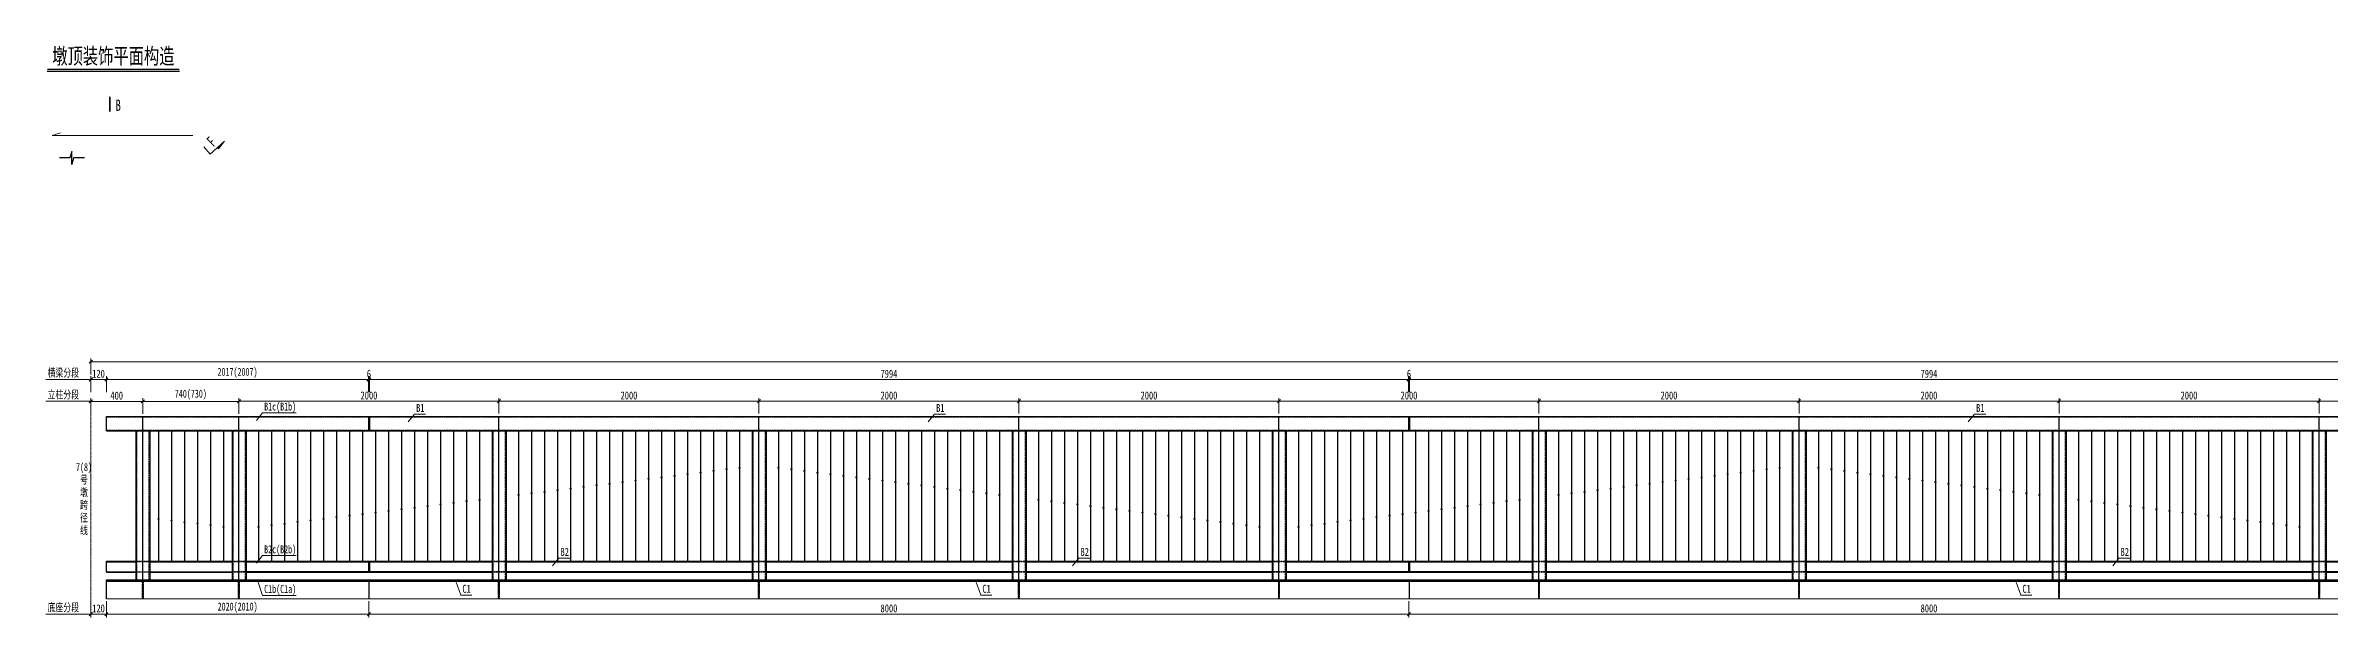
# Model space of a CAD drawing. Header units: millimetres. Extents: x -13368 to 383539, y -58537 to -26098.
# Drawn here: x -13368 to 4198, y -58405 to -54009 of the extents above; entities that cross this region are included whole.
import ezdxf
from ezdxf.enums import TextEntityAlignment as Align

# ---------------------------------------------------------------- set-up
doc = ezdxf.new("R2010")
doc.units = ezdxf.units.MM
doc.linetypes.add('CENTER2', pattern=[28.575, 19.05, -3.175, 3.175, -3.175])
doc.linetypes.add('DASHED', pattern=[0.75, 0.5, -0.25])
doc.layers.get('Defpoints').update_dxf_attribs({"color": 8})
for name, color, linetype, lineweight in [('Dim', 4, 'Continuous', 15), ('中心线', 2, 'CENTER2', 15), ('文字', 7, 'Continuous', 15), ('标注线及字体', 2, 'Continuous', 15), ('粗线', 3, 'Continuous', 35), ('细实线', 4, 'Continuous', 15), ('虚线', 7, 'DASHED', 13), ('钢板粗线', 1, 'Continuous', 25)]:
    doc.layers.add(name, color=color, linetype=linetype, lineweight=lineweight)
doc.styles.add('111', font='', dxfattribs={"width": 0.7})
doc.styles.add('BM_Dim', font='', dxfattribs={"width": 0.85})
doc.styles.get('111').set_extended_font_data('仿宋_GB2312')
doc.styles.get('BM_Dim').set_extended_font_data('仿宋_GB2312')
doc.dimstyles.new('200', dxfattribs={"dimscale": 0, "dimtxt": 2.5, "dimasz": 1, "dimexe": 1, "dimexo": 1, "dimgap": 0.6, "dimtad": 1, "dimdec": 0, "dimdsep": 46, "dimtxsty": '111', "dimblk": 'OBLIQUE', "dimcen": 0, "dimclrd": 4, "dimclre": 4, "dimclrt": 4, "dimadec": 1, "dimazin": 2, "dimtfac": 1, "dimtdec": 0, "dimtix": 1, "dimtmove": 2, "dimatfit": 3, "dimfxl": 4, "dimfxlon": 1, "dimtolj": 1, "dimlwd": -1, "dimlwe": -1, "dimarcsym": 0})

# ---------------------------------------------------------------- blocks, each defined once
blk = doc.blocks.new('_Oblique')
at = {"color": 0, "linetype": 'ByBlock', "lineweight": -2}
blk.add_line((-0.5, -0.5), (0.5, 0.5), dxfattribs=at)
blk = doc.blocks.new('*D166')
at = {"layer": 'Defpoints', "color": 0, "transparency": 16777216}
for p in [(0, 1519), (0, 1401), (2000, 1401)]:
    blk.add_point(p, dxfattribs=at)
at = {"layer": '细实线', "color": 4, "transparency": 16777216}
for p, q in [((0, 1425), (0, 1543)), ((2000, 1519), (0, 1519)), ((2000, 1425), (2000, 1543))]:
    blk.add_line(p, q, dxfattribs=at)
at = {"layer": '细实线', "color": 4, "transparency": 16777216, "xscale": 24.61538461538464, "yscale": 24.61538461538464, "zscale": 24.61538461538464, "rotation": 180}
blk.add_blockref('_Oblique', (0, 1519), dxfattribs=at)
at = {"layer": '细实线', "color": 4, "transparency": 16777216, "xscale": 24.61538461538464, "yscale": 24.61538461538464, "zscale": 24.61538461538464}
blk.add_blockref('_Oblique', (2000, 1519), dxfattribs=at)
at = {"layer": '细实线', "color": 4, "transparency": 16777216, "insert": (1000, 1563), "char_height": 61.5, "attachment_point": 5, "style": '111'}
blk.add_mtext('\\A1;2000', dxfattribs=at)
blk = doc.blocks.new('22')
at = {"layer": '细实线'}
blk.add_hatch(color=256, dxfattribs=at).paths.add_polyline_path([(5, 0, 1), (-5, 0, 1)])
blk.add_circle((0, 0), 5.04, dxfattribs=at)
blk = doc.blocks.new('装饰')
at = {"layer": '钢板粗线'}
for p, q in [((151, -108), (151, -1112)), ((251, -108), (251, -1112)), ((351, -108), (351, -1112)), ((451, -108), (451, -1112)), ((551, -108), (551, -1112)), ((651, -108), (651, -1112)), ((751, -108), (751, -1112)), ((851, -108), (851, -1112)), ((951, -108), (951, -1112)), ((1051, -108), (1051, -1112)), ((1151, -108), (1151, -1112)), ((1251, -108), (1251, -1112)), ((1351, -108), (1351, -1112)), ((1451, -108), (1451, -1112)), ((1551, -108), (1551, -1112)), ((1651, -108), (1651, -1112)), ((1751, -108), (1751, -1112)), ((1851, -108), (1851, -1112)), ((2151, -108), (2151, -1112)), ((2251, -108), (2251, -1112)), ((2351, -108), (2351, -1112)), ((2451, -108), (2451, -1112)), ((2551, -108), (2551, -1112)), ((2651, -108), (2651, -1112)), ((2751, -108), (2751, -1112)), ((2851, -108), (2851, -1112)), ((2951, -108), (2951, -1112)), ((3051, -108), (3051, -1112)), ((3151, -108), (3151, -1112)), ((3251, -108), (3251, -1112)), ((3351, -108), (3351, -1112)), ((3451, -108), (3451, -1112)), ((3551, -108), (3551, -1112)), ((3651, -108), (3651, -1112)), ((3751, -108), (3751, -1112)), ((3851, -108), (3851, -1112))]:
    blk.add_line(p, q, dxfattribs=at)
at = {"layer": '细实线'}
for p in [(2751, -528), (2851, -516), (2951, -503), (3051, -491), (3151, -479), (3251, -467), (3351, -454), (3451, -442), (3551, -430), (3651, -417), (3751, -405), (3851, -393), (1351, -700), (1451, -688), (1551, -675), (1651, -663), (1751, -651), (1851, -639), (2151, -602), (2251, -589), (2351, -577), (2451, -565), (2551, -553), (2651, -540), (151, -847), (251, -835), (351, -823), (451, -810), (551, -798), (651, -786), (751, -774), (851, -761), (951, -749), (1051, -737), (1151, -724), (1251, -712)]:
    blk.add_blockref('22', p, dxfattribs=at)
blk = doc.blocks.new('*U162')
at = {"layer": '细实线'}
blk.add_blockref('装饰', (-4000, 610), dxfattribs=at)
at = {"layer": '细实线', "xscale": -1}
blk.add_blockref('装饰', (4000, 610), dxfattribs=at)
blk = doc.blocks.new('*U163')
at = {"layer": '细实线', "color": 0, "linetype": 'ByBlock', "lineweight": -2, "transparency": 16777216}
for p in [(0, 0), (8000, 0)]:
    blk.add_blockref('*U162', p, dxfattribs=at)
blk = doc.blocks.new('剖面箭头')
at = {"ltscale": 10}
h = blk.add_hatch(dxfattribs=at)
h.set_pattern_fill('ANSI31', color=2, style=0)
h.set_pattern_definition([(45, (-182.99888, -777.8594), (-0.088388348, 0.088388348), [])])
h.paths.add_polyline_path([(6, -3), (3.15, -3), (3, -3.6)])
at = {"color": 3, "ltscale": 10}
blk.add_line((0, 0), (0, -3), dxfattribs=at)
at = {"color": 2, "ltscale": 10}
for p, q in [((0, -3), (6, -3)), ((6, -3), (3, -3.6)), ((3, -3.6), (3.15, -3))]:
    blk.add_line(p, q, dxfattribs=at)
blk = doc.blocks.new('*D164')
at = {"layer": 'Defpoints', "color": 0, "transparency": 16777216}
for p in [(-13021, -56744), (-13021, -56866), (-12621, -56866)]:
    blk.add_point(p, dxfattribs=at)
at = {"layer": '细实线', "color": 4, "transparency": 16777216}
for p, q in [((-13021, -56841), (-13021, -56719)), ((-12621, -56841), (-12621, -56719)), ((-12621, -56744), (-13021, -56744))]:
    blk.add_line(p, q, dxfattribs=at)
at = {"layer": '细实线', "color": 4, "transparency": 16777216, "xscale": 24.61538461538464, "yscale": 24.61538461538464, "zscale": 24.61538461538464, "rotation": 180}
blk.add_blockref('_Oblique', (-13021, -56744), dxfattribs=at)
at = {"layer": '细实线', "color": 4, "transparency": 16777216, "xscale": 24.61538461538464, "yscale": 24.61538461538464, "zscale": 24.61538461538464}
blk.add_blockref('_Oblique', (-12621, -56744), dxfattribs=at)
at = {"layer": '细实线', "color": 4, "transparency": 16777216, "insert": (-12821, -56700), "char_height": 61.5, "attachment_point": 5, "style": '111'}
blk.add_mtext('\\A1;400', dxfattribs=at)
blk = doc.blocks.new('*D165')
at = {"layer": 'Defpoints', "color": 0, "transparency": 16777216}
for p in [(-12621, -56866), (-11881, -56744), (-11881, -56866)]:
    blk.add_point(p, dxfattribs=at)
at = {"layer": '细实线', "color": 4, "transparency": 16777216}
for p, q in [((-12621, -56841), (-12621, -56719)), ((-11881, -56841), (-11881, -56719)), ((-12621, -56744), (-11881, -56744))]:
    blk.add_line(p, q, dxfattribs=at)
at = {"layer": '细实线', "color": 4, "transparency": 16777216, "xscale": 24.61538461538464, "yscale": 24.61538461538464, "zscale": 24.61538461538464, "rotation": 180}
blk.add_blockref('_Oblique', (-12621, -56744), dxfattribs=at)
at = {"layer": '细实线', "color": 4, "transparency": 16777216, "xscale": 24.61538461538464, "yscale": 24.61538461538464, "zscale": 24.61538461538464}
blk.add_blockref('_Oblique', (-11881, -56744), dxfattribs=at)
at = {"layer": '细实线', "color": 4, "transparency": 16777216, "insert": (-12251, -56693), "char_height": 61.54, "attachment_point": 5, "style": '111'}
blk.add_mtext('\\A1;740(730)', dxfattribs=at)
blk = doc.blocks.new('*D169')
at = {"layer": 'Defpoints', "color": 0, "transparency": 16777216}
for p in [(-13021, -56439), (-13021, -56742), (89119, -56807)]:
    blk.add_point(p, dxfattribs=at)
at = {"layer": '细实线', "color": 4, "transparency": 16777216}
for p, q in [((-13021, -56537), (-13021, -56414)), ((89119, -56439), (-13021, -56439)), ((89119, -56537), (89119, -56414))]:
    blk.add_line(p, q, dxfattribs=at)
at = {"layer": '细实线', "color": 4, "transparency": 16777216, "xscale": 24.61538461538464, "yscale": 24.61538461538464, "zscale": 24.61538461538464, "rotation": 180}
blk.add_blockref('_Oblique', (-13021, -56439), dxfattribs=at)
at = {"layer": '细实线', "color": 4, "transparency": 16777216, "xscale": 24.61538461538464, "yscale": 24.61538461538464, "zscale": 24.61538461538464}
blk.add_blockref('_Oblique', (89119, -56439), dxfattribs=at)
at = {"layer": '细实线', "color": 4, "transparency": 16777216, "insert": (38049, -56389), "char_height": 61.54, "attachment_point": 5, "style": '111'}
blk.add_mtext('\\A1;102140(102130)', dxfattribs=at)
blk = doc.blocks.new('*D170')
at = {"layer": 'Defpoints', "color": 0, "transparency": 16777216}
for p in [(-13021, -58189), (-12901, -58189), (-13021, -58380)]:
    blk.add_point(p, dxfattribs=at)
at = {"layer": '细实线', "color": 4, "transparency": 16777216}
for p, q in [((-13021, -58281), (-13021, -58405)), ((-12901, -58281), (-12901, -58405)), ((-12901, -58380), (-13021, -58380))]:
    blk.add_line(p, q, dxfattribs=at)
at = {"layer": '细实线', "color": 4, "transparency": 16777216, "xscale": 24.61538461538464, "yscale": 24.61538461538464, "zscale": 24.61538461538464, "rotation": 180}
blk.add_blockref('_Oblique', (-13021, -58380), dxfattribs=at)
at = {"layer": '细实线', "color": 4, "transparency": 16777216, "xscale": 24.61538461538464, "yscale": 24.61538461538464, "zscale": 24.61538461538464}
blk.add_blockref('_Oblique', (-12901, -58380), dxfattribs=at)
at = {"layer": '细实线', "color": 4, "transparency": 16777216, "insert": (-12961, -58336), "char_height": 61.5, "attachment_point": 5, "style": '111'}
blk.add_mtext('\\A1;120', dxfattribs=at)
blk = doc.blocks.new('分段线')
at = {"layer": '钢板粗线', "color": 6}
for p, q in [((-3, 1401), (-3, 1293)), ((3, 1401), (3, 1293)), ((-3, 289), (-3, 205)), ((3, 289), (3, 205)), ((0, 147), (0, 0))]:
    blk.add_line(p, q, dxfattribs=at)
blk = doc.blocks.new('*U174')
at = {"layer": '细实线'}
blk.add_blockref('分段线', (0, -700), dxfattribs=at)
blk = doc.blocks.new('*U175')
at = {"layer": '细实线', "color": 0, "linetype": 'ByBlock', "lineweight": -2, "transparency": 16777216}
for p in [(-96000, 0), (-88000, 0)]:
    blk.add_blockref('*U174', p, dxfattribs=at)
blk = doc.blocks.new('*D179')
at = {"layer": 'Defpoints', "color": 0}
for p in [(-10884, -56576), (-12901, -56880), (-10884, -56880)]:
    blk.add_point(p, dxfattribs=at)
at = {"layer": '细实线', "color": 4}
for p, q in [((-12901, -56674), (-12901, -56551)), ((-10884, -56674), (-10884, -56551)), ((-12901, -56576), (-10884, -56576))]:
    blk.add_line(p, q, dxfattribs=at)
at = {"layer": '细实线', "color": 4, "xscale": 24.61538461538464, "yscale": 24.61538461538464, "zscale": 24.61538461538464, "rotation": 180}
blk.add_blockref('_Oblique', (-12901, -56576), dxfattribs=at)
at = {"layer": '细实线', "color": 4, "xscale": 24.61538461538464, "yscale": 24.61538461538464, "zscale": 24.61538461538464}
blk.add_blockref('_Oblique', (-10884, -56576), dxfattribs=at)
at = {"layer": '细实线', "color": 4, "insert": (-11892, -56525), "char_height": 61.54, "attachment_point": 5, "style": '111'}
blk.add_mtext('\\A1;2017(2007)', dxfattribs=at)
blk = doc.blocks.new('*D181')
at = {"layer": 'Defpoints', "color": 0}
for p in [(-13021, -56576), (-13021, -56862), (-12901, -56862)]:
    blk.add_point(p, dxfattribs=at)
at = {"layer": '细实线', "color": 4}
for p, q in [((-13021, -56674), (-13021, -56551)), ((-12901, -56674), (-12901, -56551)), ((-12901, -56576), (-13021, -56576))]:
    blk.add_line(p, q, dxfattribs=at)
at = {"layer": '细实线', "color": 4, "xscale": 24.61538461538464, "yscale": 24.61538461538464, "zscale": 24.61538461538464, "rotation": 180}
blk.add_blockref('_Oblique', (-13021, -56576), dxfattribs=at)
at = {"layer": '细实线', "color": 4, "xscale": 24.61538461538464, "yscale": 24.61538461538464, "zscale": 24.61538461538464}
blk.add_blockref('_Oblique', (-12901, -56576), dxfattribs=at)
at = {"layer": '细实线', "color": 4, "insert": (-12961, -56532), "char_height": 61.5, "attachment_point": 5, "style": '111'}
blk.add_mtext('\\A1;120', dxfattribs=at)
blk = doc.blocks.new('*D182')
at = {"layer": 'Defpoints', "color": 0, "transparency": 16777216}
for p in [(-12901, -58189), (-10881, -58189), (-12901, -58380)]:
    blk.add_point(p, dxfattribs=at)
at = {"layer": '细实线', "color": 4, "transparency": 16777216}
for p, q in [((-12901, -58281), (-12901, -58405)), ((-10881, -58281), (-10881, -58405)), ((-10881, -58380), (-12901, -58380))]:
    blk.add_line(p, q, dxfattribs=at)
at = {"layer": '细实线', "color": 4, "transparency": 16777216, "xscale": 24.61538461538464, "yscale": 24.61538461538464, "zscale": 24.61538461538464, "rotation": 180}
blk.add_blockref('_Oblique', (-12901, -58380), dxfattribs=at)
at = {"layer": '细实线', "color": 4, "transparency": 16777216, "xscale": 24.61538461538464, "yscale": 24.61538461538464, "zscale": 24.61538461538464}
blk.add_blockref('_Oblique', (-10881, -58380), dxfattribs=at)
at = {"layer": '细实线', "color": 4, "transparency": 16777216, "insert": (-11891, -58330), "char_height": 61.54, "attachment_point": 5, "style": '111'}
blk.add_mtext('\\A1;2020(2010)', dxfattribs=at)
blk = doc.blocks.new('*D177')
at = {"layer": 'Defpoints', "color": 0, "transparency": 16777216}
for p in [(-10878, -56576), (-10884, -56880), (-10878, -56880)]:
    blk.add_point(p, dxfattribs=at)
at = {"layer": '细实线', "color": 4, "transparency": 16777216}
for p, q in [((-10884, -56674), (-10884, -56551)), ((-10878, -56674), (-10878, -56551)), ((-10884, -56576), (-10908, -56576)), ((-10884, -56576), (-10878, -56576)), ((-10878, -56576), (-10853, -56576))]:
    blk.add_line(p, q, dxfattribs=at)
at = {"layer": '细实线', "color": 4, "transparency": 16777216, "xscale": 24.61538461538464, "yscale": 24.61538461538464, "zscale": 24.61538461538464}
blk.add_blockref('_Oblique', (-10884, -56576), dxfattribs=at)
at = {"layer": '细实线', "color": 4, "transparency": 16777216, "xscale": 24.61538461538464, "yscale": 24.61538461538464, "zscale": 24.61538461538464, "rotation": 180}
blk.add_blockref('_Oblique', (-10878, -56576), dxfattribs=at)
at = {"layer": '细实线', "color": 4, "transparency": 16777216, "insert": (-10881, -56532), "char_height": 61.5, "attachment_point": 5, "style": '111'}
blk.add_mtext('\\A1;6', dxfattribs=at)
blk = doc.blocks.new('*D178')
at = {"layer": 'Defpoints', "color": 0, "transparency": 16777216}
for p in [(-2884, -56576), (-10878, -56880), (-2884, -56880)]:
    blk.add_point(p, dxfattribs=at)
at = {"layer": '细实线', "color": 4, "transparency": 16777216}
for p, q in [((-10878, -56674), (-10878, -56551)), ((-2884, -56674), (-2884, -56551)), ((-10878, -56576), (-2884, -56576))]:
    blk.add_line(p, q, dxfattribs=at)
at = {"layer": '细实线', "color": 4, "transparency": 16777216, "xscale": 24.61538461538464, "yscale": 24.61538461538464, "zscale": 24.61538461538464, "rotation": 180}
blk.add_blockref('_Oblique', (-10878, -56576), dxfattribs=at)
at = {"layer": '细实线', "color": 4, "transparency": 16777216, "xscale": 24.61538461538464, "yscale": 24.61538461538464, "zscale": 24.61538461538464}
blk.add_blockref('_Oblique', (-2884, -56576), dxfattribs=at)
at = {"layer": '细实线', "color": 4, "transparency": 16777216, "insert": (-6881, -56532), "char_height": 61.5, "attachment_point": 5, "style": '111'}
blk.add_mtext('\\A1;7994', dxfattribs=at)
blk = doc.blocks.new('*D180')
at = {"layer": 'Defpoints', "color": 0, "transparency": 16777216}
for p in [(-10881, -58219), (-2881, -58219), (-2881, -58380)]:
    blk.add_point(p, dxfattribs=at)
at = {"layer": '细实线', "color": 4, "transparency": 16777216}
for p, q in [((-10881, -58281), (-10881, -58405)), ((-2881, -58281), (-2881, -58405)), ((-10881, -58380), (-2881, -58380))]:
    blk.add_line(p, q, dxfattribs=at)
at = {"layer": '细实线', "color": 4, "transparency": 16777216, "xscale": 24.61538461538464, "yscale": 24.61538461538464, "zscale": 24.61538461538464, "rotation": 180}
blk.add_blockref('_Oblique', (-10881, -58380), dxfattribs=at)
at = {"layer": '细实线', "color": 4, "transparency": 16777216, "xscale": 24.61538461538464, "yscale": 24.61538461538464, "zscale": 24.61538461538464}
blk.add_blockref('_Oblique', (-2881, -58380), dxfattribs=at)
at = {"layer": '细实线', "color": 4, "transparency": 16777216, "insert": (-6881, -58336), "char_height": 61.5, "attachment_point": 5, "style": '111'}
blk.add_mtext('\\A1;8000', dxfattribs=at)
blk = doc.blocks.new('编号')
at = {"layer": '细实线'}
for p, q in [((48, 58), (0, 0)), ((48, 58), (134, 58)), ((1159, -1049), (1111, -1107)), ((1159, -1049), (1245, -1049)), ((404, -1334), (367, -1225)), ((404, -1334), (490, -1334))]:
    blk.add_line(p, q, dxfattribs=at)
at = {"layer": '文字', "style": 'BM_Dim', "width": 0.7}
for s, p in [('B1', (93, 57)), ('B2', (1204, -1050)), ('C1', (449, -1334))]:
    blk.add_text(s, height=61.5, dxfattribs=at).set_placement(p, align=Align.BOTTOM_CENTER)
blk = doc.blocks.new('*U186')
at = {"layer": '细实线'}
blk.add_blockref('编号', (-623, 604), dxfattribs=at)
blk = doc.blocks.new('*U185')
at = {"layer": '细实线', "color": 0, "linetype": 'ByBlock', "lineweight": -2, "transparency": 16777216}
blk.add_blockref('*U186', (0, 0), dxfattribs=at)
blk = doc.blocks.new('*U188')
at = {"layer": '细实线'}
blk.add_blockref('编号', (-623, 604), dxfattribs=at)
blk = doc.blocks.new('*U187')
at = {"layer": '细实线', "color": 0, "linetype": 'ByBlock', "lineweight": -2, "transparency": 16777216}
blk.add_blockref('*U188', (0, 0), dxfattribs=at)
blk = doc.blocks.new('*U190')
at = {"layer": '细实线'}
blk.add_blockref('编号', (-623, 604), dxfattribs=at)
blk = doc.blocks.new('*U189')
at = {"layer": '细实线', "color": 0, "linetype": 'ByBlock', "lineweight": -2, "transparency": 16777216}
blk.add_blockref('*U190', (0, 0), dxfattribs=at)
blk = doc.blocks.new('立柱')
at = {"layer": 'Defpoints'}
blk.add_line((0, 0), (0, 1400.7), dxfattribs=at)
at = {"layer": '虚线', "ltscale": 4}
for p, q in [((-45.2, 1292.7), (-45.2, 146.7)), ((46.8, 1292.7), (46.8, 146.7)), ((54.8, 288.7), (-53.2, 288.7)), ((54.8, 284.7), (-53.2, 284.7)), ((54.8, 208.7), (-53.2, 208.7)), ((54.8, 204.7), (-53.2, 204.7)), ((-5, 0), (-5, 136.7)), ((5, 0), (5, 136.7))]:
    blk.add_line(p, q, dxfattribs=at)
at = {"layer": '钢板粗线'}
for p, q in [((-53.2, 1292.7), (-53.2, 146.7)), ((54.8, 1292.7), (54.8, 146.7)), ((54.8, 288.7), (1946.8, 288.7)), ((54.8, 284.7), (1946.8, 284.7)), ((54.8, 208.7), (1946.8, 208.7)), ((54.8, 204.7), (1946.8, 204.7))]:
    blk.add_line(p, q, dxfattribs=at)
at = {"layer": '细实线'}
dim = blk.add_linear_dim(base=(0, 1518.7), p1=(2000, 1400.7), p2=(0, 1400.7), dimstyle='200', override={"dimscale": 24.615385, "dimblk": 'Oblique'}, dxfattribs=at)
dim.commit()
dim.dimension.update_dxf_attribs({"geometry": '*D166', "text_midpoint": (1000, 1562.7)})
blk = doc.blocks.new('*U159')
at = {"layer": '细实线'}
blk.add_blockref('立柱', (-947, -700), dxfattribs=at)
blk = doc.blocks.new('*U160')
at = {"layer": '细实线', "color": 0, "linetype": 'ByBlock', "lineweight": -2, "transparency": 16777216}
for p in [(0, 0), (2000, 0), (4000, 0), (6000, 0), (8000, 0), (10000, 0), (12000, 0), (14000, 0), (16000, 0)]:
    blk.add_blockref('*U159', p, dxfattribs=at)
blk = doc.blocks.new('*U183')
at = {"layer": '细实线'}
for base, p1, p2, picture, middle in [((-3989.3, 878.5), (-3995.3, 574.3), (-3989.3, 574.3), '*D177', (-3992.3, 922.6)), ((4004.7, 878.5), (-3989.3, 574.3), (4004.7, 574.3), '*D178', (7.7, 922.6)), ((4007.7, -925.8), (-3992.3, -765.2), (4007.7, -765.2), '*D180', (7.7, -881.7))]:
    dim = blk.add_linear_dim(base=base, p1=p1, p2=p2, dimstyle='200', override={"dimscale": 24.615385, "dimblk": 'Oblique'}, dxfattribs=at)
    dim.commit()
    dim.dimension.update_dxf_attribs({"geometry": picture, "text_midpoint": middle, "insert": (6888.4, 57454.2)})
blk = doc.blocks.new('*U184')
at = {"layer": '细实线', "color": 0, "linetype": 'ByBlock', "lineweight": -2, "transparency": 16777216}
for p in [(0, 0), (8000, 0)]:
    blk.add_blockref('*U183', p, dxfattribs=at)

msp = doc.modelspace()

# ---------------------------------------------------------------- linework, layer by layer
at = {"color": 4}
msp.add_line((-13354.9, -54205.2), (-12338.7, -54205.2), dxfattribs=at)
at = {"color": 6, "const_width": 8.86}
msp.add_lwpolyline([(-13354.9, -54190.4), (-12338.7, -54190.4)], dxfattribs=at)
at = {"color": 4}
msp.add_lwpolyline([(-13068.2, -54872.7), (-13152.4, -54872.7), (-13167.2, -54921.9), (-13167.2, -54823.4), (-13181.9, -54872.7), (-13201.6, -54872.7), (-13262.2, -54872.7)], dxfattribs=at)
at = {"layer": 'Defpoints'}
msp.add_line((-12620.7, -58262.3), (-12620.7, -56861.6), dxfattribs=at)
at = {"layer": '中心线', "ltscale": 0.5}
msp.add_line((-13020.7, -58389), (-13020.7, -56738.7), dxfattribs=at)
at = {"layer": '粗线'}
msp.add_line((-12873, -54516.3), (-12873, -54402.9), dxfattribs=at)
at = {"layer": '细实线'}
for p, q in [((-13254.8, -54678.2), (-13318.2, -54699.7)), ((-13318.2, -54699.7), (-12236.5, -54699.7)), ((-11698.6, -56832.4), (-11746.3, -56890.2)), ((-11698.6, -56832.4), (-11441.5, -56832.4)), ((-11698.6, -57930.5), (-11746.3, -57988.3)), ((-11698.6, -57930.5), (-11441.5, -57930.5)), ((-11698.6, -58235.6), (-11736.3, -58125.6)), ((-12900.7, -58262.3), (191129.3, -58262.3)), ((-11698.6, -58235.6), (-11441.5, -58235.6))]:
    msp.add_line(p, q, dxfattribs=at)
at = {"layer": '细实线', "color": 4}
for p, q in [((-13020.7, -56575.6), (-13367.6, -56575.6)), ((-13020.7, -56743.7), (-13367.6, -56743.7)), ((-13020.7, -58379.9), (-13367.6, -58379.9))]:
    msp.add_line(p, q, dxfattribs=at)
at = {"layer": '虚线', "ltscale": 4}
for p, q in [((-12900.7, -56865.6), (191099.3, -56865.6)), ((-12900.7, -56965.6), (191099.3, -56965.6)), ((-12665.9, -56969.6), (-12665.9, -58115.6)), ((-12573.9, -56969.6), (-12573.9, -58115.6)), ((-12565.9, -57973.6), (-12673.9, -57973.6)), ((-12565.9, -57977.6), (-12673.9, -57977.6)), ((-12565.9, -58053.6), (-12673.9, -58053.6)), ((-12565.9, -58057.6), (-12673.9, -58057.6)), ((-12625.7, -58262.3), (-12625.7, -58125.6)), ((-12615.7, -58262.3), (-12615.7, -58125.6))]:
    msp.add_line(p, q, dxfattribs=at)
at = {"layer": '钢板粗线'}
for p, q in [((-12900.7, -56861.6), (191099.3, -56861.6)), ((-12900.7, -56969.6), (-12900.7, -56861.6)), ((-12900.7, -56969.6), (191099.3, -56969.6)), ((-12673.9, -56969.6), (-12673.9, -58115.6)), ((-12565.9, -56969.6), (-12565.9, -58115.6)), ((-12499.9, -56969.6), (-12499.9, -57973.6)), ((-12399.9, -56969.6), (-12399.9, -57973.6)), ((-12299.9, -56969.6), (-12299.9, -57973.6)), ((-12199.9, -56969.6), (-12199.9, -57973.6)), ((-12099.9, -56969.6), (-12099.9, -57973.6)), ((-11999.9, -56969.6), (-11999.9, -57973.6)), ((-12900.7, -57973.6), (-12673.9, -57973.6)), ((-12900.7, -58057.6), (-12900.7, -57973.6)), ((-12900.7, -57977.6), (-12673.9, -57977.6)), ((-12900.7, -58053.6), (-12673.9, -58053.6)), ((-12900.7, -58057.6), (-12673.9, -58057.6)), ((-12900.7, -58115.6), (191129.3, -58115.6)), ((-12900.7, -58262.3), (-12900.7, -58115.6)), ((-12900.7, -58125.6), (191129.3, -58125.6)), ((-12565.9, -57973.6), (-11933.9, -57973.6)), ((-12565.9, -57977.6), (-11933.9, -57977.6)), ((-12565.9, -58053.6), (-11933.9, -58053.6)), ((-12565.9, -58057.6), (-11933.9, -58057.6)), ((-12007.5, -57973.6), (-11933.9, -57973.6)), ((-12007.5, -57977.6), (-11933.9, -57977.6)), ((-12007.5, -58053.6), (-11933.9, -58053.6)), ((-12007.5, -58057.6), (-11933.9, -58057.6))]:
    msp.add_line(p, q, dxfattribs=at)

# ---------------------------------------------------------------- block references
at = {"layer": 'Dim', "xscale": 24.61538461538464, "yscale": 24.61538461538464, "zscale": 24.61538461538464, "rotation": 42.30941180383358}
msp.add_blockref('剖面箭头', (-12151.8, -54787.6), dxfattribs=at)
at = {"layer": '细实线'}
for name, p in [('*U184', (-6888.4, -57454.2)), ('*U160', (-10933.9, -57562)), ('*U175', (85119.3, -57562)), ('*U185', (-9956, -57504.6)), ('*U187', (-5956, -57504.6)), ('*U189', (2044, -57504.6)), ('*U163', (-7880.7, -57471.6))]:
    msp.add_blockref(name, p, dxfattribs=at)
at = {"layer": '细实线', "xscale": -1}
for p in [(-12499.9, -57647.5), (-12399.9, -57659.7), (-12299.9, -57672), (-12199.9, -57684.3), (-12099.9, -57696.6), (-11999.9, -57708.9)]:
    msp.add_blockref('22', p, dxfattribs=at)

# ---------------------------------------------------------------- texts
at = {"layer": '文字', "style": 'BM_Dim', "width": 0.7}
msp.add_text('B', height=86.2, dxfattribs=at).set_placement((-12809.8, -54510.2), align=Align.CENTER)
msp.add_text('F', height=86.2, rotation=44.37408, dxfattribs=at).set_placement((-12062.6, -54777.7), align=Align.CENTER)
for s, height, p in [('B1c(B1b)', 61.54, (-11563.8, -56832.9)), ('7(8)', 61.54, (-13073, -57298.3)), ('墩', 61.5, (-13073, -57492.9)), ('号', 61.5, (-13073, -57395.6)), ('径', 61.5, (-13073, -57687.6)), ('跨', 61.5, (-13073, -57590.2)), ('线', 61.5, (-13073, -57784.9)), ('B2c(B2b)', 61.54, (-11563.8, -57931)), ('C1b(C1a)', 61.54, (-11563.8, -58236))]:
    msp.add_text(s, height=height, dxfattribs=at).set_placement(p, align=Align.BOTTOM_CENTER)
at = {"layer": '标注线及字体', "color": 0, "style": '111', "width": 0.7}
msp.add_text('墩顶装饰平面构造', height=123.08, dxfattribs=at).set_placement((-12846.8, -54086.8), align=Align.MIDDLE)
at = {"layer": '细实线', "color": 4, "style": '111', "width": 0.7}
for s, p in [('横梁分段', (-13352.5, -56554.9)), ('立柱分段', (-13352.5, -56722.9)), ('底座分段', (-13352.5, -58359.2))]:
    msp.add_text(s, height=61.54, dxfattribs=at).set_placement(p)

# ---------------------------------------------------------------- dimensions: what is measured, and where the dimension line sits
at = {"layer": '细实线'}
for base, p1, p2, text, override, picture, middle in [((-13020.7, -56438.9), (89119.3, -56807), (-13020.7, -56741.8), '<>(102130)', {"dimscale": 24.615385, "dimblk": 'Oblique'}, '*D169', (38049.3, -56388.7)), ((-10883.7, -56575.6), (-12900.7, -56879.9), (-10883.7, -56879.9), '<>(2007)', {"dimscale": 24.615385, "dimtxsty": '111', "dimblk": 'Oblique'}, '*D179', (-11892.2, -56525.4)), ((-12900.7, -58379.9), (-10880.7, -58189), (-12900.7, -58189), '<>(2010)', {"dimscale": 24.615385, "dimtxsty": '111', "dimblk": 'Oblique'}, '*D182', (-11890.7, -58329.7))]:
    dim = msp.add_linear_dim(base=base, p1=p1, p2=p2, text=text, dimstyle='200', override=override, dxfattribs=at)
    dim.commit()
    dim.dimension.update_dxf_attribs({"geometry": picture, "text_midpoint": middle})
for base, p1, p2, picture, middle in [((-13020.7, -56575.6), (-12900.7, -56861.6), (-13020.7, -56861.6), '*D181', (-12960.7, -56531.6)), ((-13020.7, -56743.7), (-12620.7, -56865.6), (-13020.7, -56865.6), '*D164', (-12820.7, -56699.6)), ((-13020.7, -58379.9), (-12900.7, -58189), (-13020.7, -58189), '*D170', (-12960.7, -58335.9))]:
    dim = msp.add_linear_dim(base=base, p1=p1, p2=p2, dimstyle='200', override={"dimscale": 24.615385, "dimblk": 'Oblique'}, dxfattribs=at)
    dim.commit()
    dim.dimension.update_dxf_attribs({"geometry": picture, "text_midpoint": middle})
dim = msp.add_linear_dim(base=(-11880.7, -56743.7), p1=(-12620.7, -56865.6), p2=(-11880.7, -56865.6), angle=180, text='<>(730)', dimstyle='200', override={"dimscale": 24.615385, "dimtxsty": '111', "dimblk": 'Oblique'}, dxfattribs=at)
dim.commit()
dim.dimension.update_dxf_attribs({"geometry": '*D165', "text_midpoint": (-12250.7, -56693.5)})

doc.saveas('drawing.dxf')
